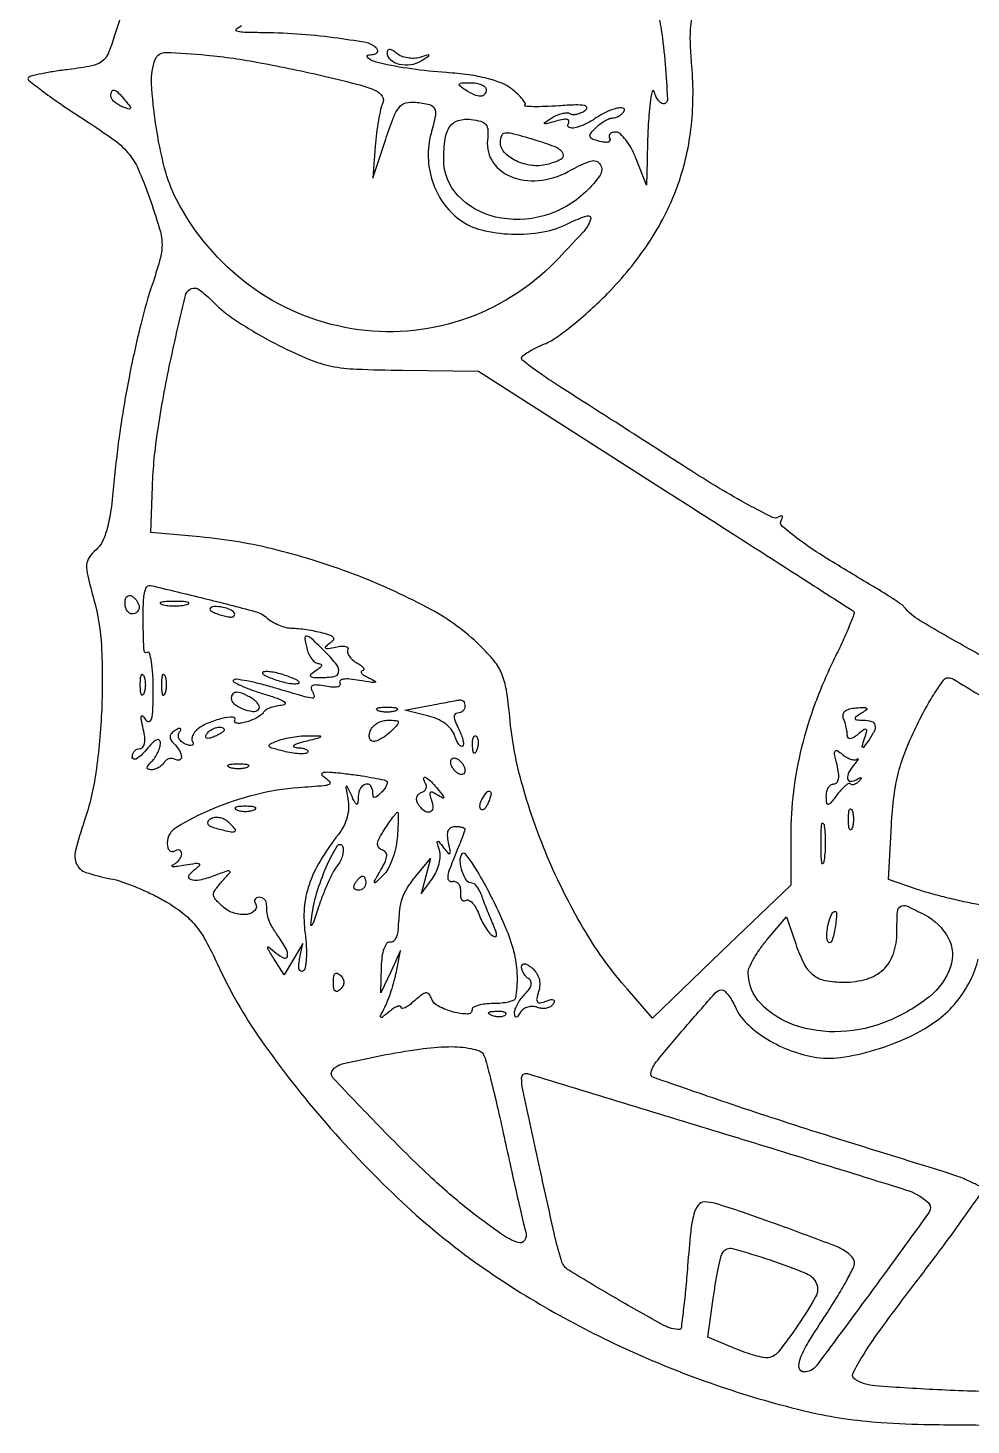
# Model space of a CAD drawing. Extents: x 22 to 640, y 38 to 1156.
# Drawn here: x 67.3 to 200.5, y 437.5 to 634.7 of the extents above; entities that cross this region are included whole.
import ezdxf

# ---------------------------------------------------------------- set-up
doc = ezdxf.new("R2010")
doc.units = 0

msp = doc.modelspace()

# ---------------------------------------------------------------- linework, layer by layer
for points in [[(83.122994, 642.34563, 0.050194), (79.478806, 633.5, -0.026665), (78.60925, 631.071195, -0.137272), (77.730372, 629.961752, -0.111582), (76.312916, 629.352818, -0.014891), (73.076119, 628.851261, 0.007847), (71.044251, 628.56566, 0.011151), (69.248987, 628.243352, 0.007377), (67.769438, 627.920727, 0.139889), (67.359444, 627.692778, 0.446716), (67.378559, 627.34458, 0.006176), (69.246919, 625.884437, 0.012378), (71.603174, 624.179923, 0.007265), (74.500702, 622.252536, -0.009982), (79.238278, 619.06391, -0.06145), (81.415117, 617.095663, -0.075291), (82.848239, 614.823116, -0.019045), (84.449442, 610.746316, -0.009351), (85.846005, 606.49596, -0.064149), (86.219093, 604.330801, -0.075914), (85.995884, 602.291506, -0.01583), (84.956168, 598.835296, 0.020473), (83.211395, 592.833941, 0.012349), (81.613975, 585.598552, 0.011977), (80.306978, 577.922103, 0.013824), (79.440151, 570.549979, -0.011097), (79.007404, 566.688136, -0.03173), (78.478149, 564.039518, -0.046741), (77.803393, 562.214157, -0.10494), (76.906186, 561.049979, 0.066183), (75.933616, 559.970931, 0.140704), (75.581194, 558.913834, 0.07014), (75.732357, 557.37352, 0.008087), (76.60832, 554, -0.054857), (77.670929, 547.441216, -0.023668), (77.70361, 538.575166, -0.023747), (76.886356, 529.631638, -0.048007), (75.244052, 522.758606, 0.020051), (74.00148, 518.60066, 0.170663), (74.169616, 516.689931, 0.210101), (75.474749, 515.520111, 0.032219), (78.931385, 514.629436, -0.035626), (80.558268, 514.198408, -0.015402), (82.65613, 513.406338, -0.01515), (84.845427, 512.423108, -0.019423), (86.792826, 511.38126, -0.033793), (89.14966, 509.776978, -0.053611), (90.89686, 508.074856, -0.046596), (92.39973, 505.86971, -0.019281), (94.025003, 502.642537, 0.045908), (100.172058, 491.899898, 0.026147), (109.398325, 480.104046, 0.02568), (120.171718, 468.935689, 0.034349), (131.086543, 460.048161, 0.025716), (141.59054, 453.414519, 0.023255), (153.072282, 447.64903, 0.023021), (165.165536, 442.919163, 0.023861), (177.5, 439.384659, 0.022049), (182.47717, 438.441522, 0.018751), (187.794931, 437.877419, 0.013045), (194.678192, 437.587477, 0.004087), (205, 437.506604, 0.00878)], [(155.916977, 637.5, -0.057881), (156.724301, 634.473032, -0.016221), (157.27515, 629.600366, -0.00804), (157.594429, 624.622529, -0.428336), (157.001071, 624, -0.172055), (156.64421, 624.126545, -0.066325), (156.278251, 624.514063, -0.055432), (155.958823, 625.080346, -0.04369), (155.740236, 625.75, 0.779311), (155.43964, 625.755595, 0.040054), (155.135878, 624.135513, 0.01462), (154.873321, 620.689481, 0.005989), (154.709927, 616), (154.629936, 612.5), (153.179272, 616.25, 0.03085), (152.519472, 617.685652, 0.040382), (151.73664, 618.898438, 0.045404), (150.950411, 619.751488, 0.185948), (150.305287, 620, 0.065573), (149.801313, 619.933621, 0.137924), (149.464683, 619.733645, 0.191262), (149.345461, 619.43746, 0.140488), (149.442363, 619.093259, -0.229534), (149.472476, 618.799989, -0.241889), (149.260764, 618.603861, -0.097949), (148.755321, 618.564727, -0.034457), (148.037212, 618.70052, -0.025861), (146.992216, 619.032369, -0.234081), (146.674485, 619.372257, -0.245828), (146.760513, 619.818942, -0.028267), (147.464404, 620.607261, -0.032695), (148.072051, 621.140243, -0.032457), (148.745422, 621.590883, -0.034249), (149.384675, 621.90475, -0.097291), (149.869554, 622, 0.083545), (150.30202, 622.072769, 0.053442), (150.764038, 622.290385, 0.052036), (151.184161, 622.610395, 0.065668), (151.492921, 622.988546, 0.517823), (151.326256, 623.38052, 0.114458), (150.449903, 623.367575, 0.049243), (148.958512, 622.838165, 0.041062), (147.5, 622, -0.039564), (145.981297, 621.121191, -0.056231), (144.50858, 620.611562, -0.151841), (143.719024, 620.675317, -0.465422), (143.573292, 621.118588, 0.145876), (143.68678, 621.53866, 0.334436), (143.494487, 621.780715, 0.110496), (142.915457, 621.800341, 0.020706), (141.875229, 621.559385, -0.002945), (140.473161, 621.181686, -0.22466), (140.250171, 621.223355, -0.525343), (140.253423, 621.362584, -0.00503), (141.25792, 622.006373, -0.037228), (141.988902, 622.392032, -0.043694), (142.731462, 622.641179, -0.048983), (143.380395, 622.731635, -0.149649), (143.805666, 622.620105, 0.136846), (144.212406, 622.502453, 0.05584), (144.79008, 622.561578, 0.049644), (145.433682, 622.769706, 0.044775), (146.047746, 623.106337, 0.313872), (146.193864, 623.481312, 0.302128), (145.893244, 623.759849, 0.048586), (144.623741, 623.84041, 0.008802), (142.26207, 623.71909, -0.007547), (140.283786, 623.612488, -0.014514), (138.69615, 623.597066, -0.012825), (137.538786, 623.649137, -0.64294), (137.478158, 623.811491, 0.341797), (137.514617, 624.097709, 0.038699), (137.11536, 624.669742, 0.034081), (136.464811, 625.361302, 0.020326), (135.605544, 626.095639, 0.071204), (134.167284, 626.927459, 0.03417), (132.13494, 627.587156, 0.027989), (129.549862, 628.083229, 0.016036), (126.389456, 628.405316, -0.017636), (121.447788, 628.924923, -0.021353), (116.864102, 629.771955, -0.092133), (115.317305, 630.442731, -0.723241), (115.45, 630.914047, 0.037086), (116.210162, 631.004311, 0.148565), (116.619458, 631.221206, 0.287573), (116.691482, 631.530921, 0.119706), (116.45, 631.907815, 0.148746), (114.995999, 632.641591, 0.010759), (110.494653, 633.324325, 0.015258), (105.283133, 633.839303, 0.014829), (100, 634.04188, -0.005937), (97.595104, 634.091293, -0.088675), (96.776433, 634.265191, -0.570511), (96.731407, 634.567819, -0.056805), (97.5, 635.058402, 0.132467)], [(207.313382, 543.189414, -0.005193), (200.161824, 547.073432, -0.007022), (193.27215, 551.036141, -0.08774), (191, 552.993212, 0.070345), (190.624341, 553.340106, 0.005295), (189.471875, 554.11938, 0.00723), (188.068511, 555.01792, 0.005434), (186.5, 555.967065, -0.005068), (180.092035, 559.838281, -0.019012), (176.191585, 562.458922, -0.023149), (173.827445, 564.354788, -0.365642), (173.68669, 565.30207, 0.046626), (173.858786, 565.649084, 0.333732), (173.810694, 565.818228, 0.269835), (173.61449, 565.842373, 0.037244), (173.234926, 565.645192, -0.261591), (172.443844, 565.612059, -0.006036), (169.001164, 567.412807, -0.011879), (164.942563, 569.724548, -0.007577), (160.330417, 572.594784, 0.000301), (155.379361, 575.776809, 0.000277), (150.286123, 579.041908, 0.000276), (145.742519, 581.947571, 0.000917), (142.75, 583.851259, -0.007325), (140.546235, 585.293183, -0.011307), (138.689063, 586.609679, -0.005818), (137.178506, 587.760165, -0.231049), (137, 588.125839, -0.240681), (137.160641, 588.440229, -0.019754), (137.952203, 588.966265, -0.02304), (138.999552, 589.539747, -0.01555), (140.241541, 590.10005, 0.055452), (141.857614, 590.990253, 0.01515), (144.188432, 592.742298, 0.015126), (146.727591, 594.90335, 0.015224), (149.125815, 597.209459, 0.046618), (154.996526, 604.449048, 0.058408), (158.92053, 612.145176, 0.059527), (160.909095, 620.417454, 0.051248), (161.039672, 629.364903, -0.011055), (160.845863, 632.310359, -0.025759), (160.863349, 634.520514, -0.028927), (161.046796, 636.077827, -0.278641)], [(201.749249, 510.921909, -0.009451), (199.457768, 511.381249, -0.006736), (196.909256, 511.978522, -0.006804), (194.493399, 512.614177, -0.014403), (192.643961, 513.185663), (188.787922, 514.5), (189.224845, 522.185325, -0.016922), (189.602204, 526.337575, -0.031888), (190.231663, 529.64214, -0.032657), (191.264556, 532.787713, -0.018728), (192.893546, 536.435325, -0.012419), (194.210512, 538.950808, -0.018607), (195.494373, 541.071627, -0.013884), (196.640015, 542.713133, -0.237759), (197.209184, 543, -0.137037), (197.994851, 542.780548, -0.000665), (205.16223, 538.42471, -0.002986)], [(201.740404, 471.164131, 0.01632), (200.310937, 471.883737, 0.02084), (198.453603, 472.651682, 0.013524), (196.25, 473.390109, -0.002334), (178.808145, 478.803881, -0.005582), (165.930244, 483.025696, -0.001568), (155.658039, 486.556723, -0.410564), (155.276968, 487.330903, -0.09242), (156.216286, 489.025788, -0.005101), (160.141914, 493.680909, -0.003013), (164.305131, 498.458265, -0.195072), (165.271439, 498.940215, -0.213207), (165.641174, 498.808268, -0.036435), (166.154158, 498.240848, -0.03418), (166.696284, 497.437936, -0.024512), (167.193144, 496.47544, 0.092353), (168.769206, 494.228633, 0.052199), (171.384045, 492.154467, 0.048243), (174.651077, 490.495403, 0.047583), (178.190501, 489.483834, 0.080404), (182.034281, 489.396096, 0.038135), (186.889186, 490.45056, 0.037223), (191.795983, 492.322841, 0.050663), (195.856105, 494.757525, 0.061496), (198.382527, 497.179266, 0.054267), (200.368625, 500.242115, 0.0588), (201.478143, 503.287417, 0.150709)], [(206.119806, 442.206549, -0.011416), (196.307191, 442.45677, -0.006775), (186.913875, 443.038739, -0.120109), (184.045727, 443.971739, -0.391244), (183.806527, 444.831513, -0.021394), (185.318194, 447.488291, -0.018383), (187.959248, 451.374959, -0.005072), (192.393633, 457.284378, 0.003267), (196.075666, 462.154468, 0.005089), (199.17813, 466.403781, 0.001686), (201.801795, 470.101495, 0.154647)]]:
    msp.add_lwpolyline(points, format="xyb")
for points in [[(109.318817, 627.862498, -0.005981), (114.153027, 626.671311, -0.044302), (116.385284, 625.876392, -0.135947), (117.314311, 625.092474, -0.260835), (117.398721, 624.150526, 0.049879), (117.091866, 623.228422, 0.012323), (116.779536, 621.662967, 0.012487), (116.509606, 619.84386, 0.012212), (116.32848, 618), (115.997151, 613.5), (117.81204, 619, -0.01189), (118.909161, 622.076949, -0.077469), (119.724187, 623.497402, -0.156599), (120.667203, 624.121423, -0.097245), (122.001692, 624.228439, -0.027015), (124.005106, 623.888918, -0.225544), (124.709057, 623.336282, -0.170001), (124.833908, 622.34101, -0.014354), (124.208304, 619.792243, 0.075886), (123.811529, 616.443044, 0.071702), (124.415974, 613.058395, 0.072548), (125.940708, 610.017105, 0.080994), (128.224781, 607.667241, 0.099019), (131.349898, 606.193842, 0.053017), (135.593637, 605.607768, 0.051792), (140.027623, 605.928425, 0.074612), (143.75, 607.18115, -0.044135), (146.241239, 608.191723, -0.619604), (146.750926, 607.653885, -0.098016), (145.637029, 605.821877, -0.007928), (141.746992, 601.708979, -0.120373), (128.533193, 593.465222, -0.120869), (113.027948, 592.259188, -0.119248), (98.565526, 598.379259, -0.11508), (88.274268, 610.5, -0.055814), (86.59699, 614.912048, -0.025293), (85.36006, 620.976663, -0.023366), (84.744749, 626.877481, -0.106293), (85.273603, 630.270614, -0.31815), (86.748116, 631.254343, -0.018029), (92.525094, 630.885491, -0.02119), (100.075652, 629.804582, -0.011268)], [(118, 631.229434, 0.223986), (118.469455, 630.234056, 0.114206), (119.734798, 629.604032, 0.094167), (121.373771, 629.527325, 0.108787), (122.835942, 630.073911, 0.002239), (123.868112, 630.748585, 0.365359), (123.903887, 630.869881, 0.380343), (123.791601, 630.921394, 0.002289), (122.623252, 630.558252, -0.067056), (121.803597, 630.415851, -0.051253), (120.894406, 630.474403, -0.052206), (120.037046, 630.712649, -0.079507), (119.373252, 631.105192, 0.033215), (118.797426, 631.521798, 0.117965), (118.368675, 631.666298, 0.258372), (118.10846, 631.551508, 0.163856)], [(81.018999, 624.477108, -0.008807), (81.707299, 623.617386, -0.27071), (81.741192, 623.355597, -0.389672), (81.541716, 623.264678, -0.012731), (80.641444, 623.584097, -0.0442), (80.013435, 623.891147, -0.05126), (79.482174, 624.291272, -0.058677), (79.117443, 624.719384, -0.148172), (79, 625.106989, -0.097466), (79.129499, 625.765008, -0.389178), (79.469452, 625.925, -0.127361), (80.053128, 625.562498, -0.017238)], [(132, 626, -0.163584), (131.775753, 625.332924, -0.234725), (131.227035, 625.060308, -0.112355), (130.301377, 625.270972, -0.031558), (129, 626, -0.023197), (128.271114, 626.520491, -0.409657), (128.237851, 626.781653, -0.220444), (128.555791, 626.949578, -0.011293), (129.75, 626.984687, -0.042523), (130.611405, 626.917196, -0.062416), (131.339063, 626.701752, -0.082215), (131.832025, 626.381177, -0.210568)], [(132.191257, 618.847849, 0.186289), (133.004229, 615.696425, 0.155019), (135.792795, 613.609859, 0.121098), (139.89197, 613.224342, 0.09688), (144.085896, 614.709812, -0.054963), (146.779174, 615.924688, -0.342488), (148.111355, 615.444435, -0.301553), (148.079481, 613.919438, -0.05008), (146.074726, 611.571592, -0.123665), (140.134408, 608.18692, -0.124542), (133.316404, 608.02316, -0.147884), (128.042534, 611.024825, -0.192248), (126, 616.140719, -0.033439), (126.19477, 619.049769, -0.117202), (126.86426, 620.7911, -0.174862), (128.065849, 621.656543, -0.098672), (129.877747, 621.804095, -0.039962), (131.249333, 621.532718, -0.159213), (131.952166, 621.061123, -0.157446), (132.245389, 620.26206, -0.038836)], [(139.13398, 618.841712, -0.02309), (141.907549, 617.869115, -0.198232), (142.827277, 616.968624, -0.399003), (142.520561, 616.140523, -0.052769), (140.593141, 615.434021, -0.092944), (138.427828, 615.302752, -0.078876), (136.224072, 615.94178, -0.090195), (134.57554, 617.11759, -0.195259), (134, 618.535184, -0.096632), (134.192063, 619.519687, -0.289133), (134.724973, 619.902191, -0.08259), (135.874697, 619.780826, -0.00528)], [(93.910054, 595.595743, 0.04784), (95.21272, 594.450909, 0.013258), (97.463278, 592.914924, 0.01326), (100.116831, 591.30315, 0.013533), (102.834368, 589.845743, 0.017284), (107.038108, 587.914597, 0.04995), (110.09912, 586.980275, 0.039042), (113.674293, 586.555024, 0.007509), (120.201645, 586.389667), (130.90329, 586.279334), (157.201645, 569.469853, -0.000143), (167.312823, 563.002866, -0.000234), (175.891469, 557.50695, -0.000023), (183.565945, 552.584732, -0.023361), (183.896973, 552.34988, -0.330573), (183.976225, 552.061849, -0.004593), (183.265665, 550.278731, -0.010693), (182.351637, 548.17445, -0.006577), (181.190389, 545.73517, 0.025048), (178.471238, 539.433866, 0.028832), (176.538517, 533.178085, 0.029789), (175.386009, 526.931076, 0.030729), (175, 520.656172), (175, 513.732541), (165.25, 504.334139), (155.5, 494.935737), (151.934108, 499.012715, -0.045065), (146.015302, 507.155172, -0.032713), (140.907082, 517.135056, -0.032768), (137.154579, 527.670498, -0.045919), (135.319268, 537.483958, 0.015174), (134.847488, 541.2859, 0.060469), (134.211576, 543.543206, 0.072791), (133.115805, 545.368277, 0.028488), (131.123328, 547.537311, 0.068971), (124.186105, 552.62852, 0.031403), (113.951777, 557.354509, 0.030601), (102.476387, 561.01314, 0.039347), (91.563256, 562.872973), (84.626511, 563.5), (84.873549, 570, -0.028269), (85.619291, 577.867117, -0.014937), (87.383981, 587.515324, -0.006291), (89.525996, 596.94537, -0.34668), (90.86423, 598, -0.148991), (91.29484, 597.868773, -0.019154), (92.083637, 597.293749, -0.021008), (92.987555, 596.516445, -0.016094)], [(83, 552.940983, -0.105429), (82.923444, 552.581949, -0.099231), (82.70625, 552.276414, -0.096318), (82.381732, 552.071618, -0.092995), (82, 552, -0.153634), (81.618621, 552.120018, -0.097988), (81.29375, 552.457961, -0.080552), (81.074545, 552.962904, -0.062283), (81, 553.559017, -0.066118), (81.073267, 554.110654, -0.138808), (81.29375, 554.478525, -0.191142), (81.620352, 554.607943, -0.139169), (82, 554.5, -0.06081), (82.382515, 554.193797, -0.051032), (82.70625, 553.7871, -0.053229), (82.926698, 553.346558, -0.089642)], [(101.078741, 551.420947, 0.050675), (101.82388, 550.87585, 0.035344), (102.758096, 550.413392, 0.035749), (103.728065, 550.094608, 0.059811), (104.578741, 549.986345, -0.023762), (105.481163, 549.937004, -0.01171), (106.6214, 549.793084, -0.011592), (107.800455, 549.588072, -0.016571), (108.834535, 549.347608, -0.020704), (109.972503, 548.991823, -0.166546), (110.394557, 548.654357, -0.32594), (110.369992, 548.270536, -0.064858), (109.834535, 547.774516, 0.031064), (109.306638, 547.347837, 0.526819), (109.333067, 547.16139, 0.160266), (109.691509, 547.109997, 0.01009), (110.75138, 547.319995, -0.029393), (111.58106, 547.451346, -0.074883), (112.187958, 547.420219, -0.186299), (112.469501, 547.240115, -0.305749), (112.480348, 546.968202, 0.198821), (112.415207, 546.567235, 0.089158), (112.631635, 546.068351, 0.067656), (113.089502, 545.548693, 0.046586), (113.728968, 545.091869, -0.026744), (114.345006, 544.687656, -0.084849), (114.686009, 544.33411, -0.273574), (114.701141, 544.097885, -0.25543), (114.5, 543.960123, 0.293675), (114.333602, 543.827848, 0.282019), (114.38125, 543.616651, 0.070106), (114.794311, 543.296631, 0.021272), (115.5, 542.932257, -0.02031), (116.334883, 542.503207, -0.682564), (116.312001, 542.343589, -0.097532), (115.803346, 542.325213, -0.004714), (114.124895, 542.609475, 0.018904), (112.761891, 542.800707, 0.057483), (111.82796, 542.788332, 0.154783), (111.390782, 542.585064, 0.359943), (111.344633, 542.25139, -0.280442), (111.346867, 541.919784, -0.204339), (111.041077, 541.697964, -0.077501), (110.340386, 541.649013, -0.02599), (109.321113, 541.789445, 0.020727), (108.15047, 541.963301, 0.108242), (107.506379, 541.892387, 0.30879), (107.290943, 541.606921, 0.151407), (107.410392, 541.144989, -0.093533), (107.699463, 540.393127, -0.492514), (107.446328, 540.112961, -0.050806), (106.3708, 540.309526, -0.001595), (102.082866, 541.568032, 0.010252), (100.024222, 542.133725, 0.015544), (98.211007, 542.532691, 0.010193), (96.714544, 542.782042, 0.236814), (96.316728, 542.650061, 0.501151), (96.354528, 542.388895, 0.018433), (97.393663, 541.872685, 0.020591), (98.845194, 541.287833, 0.011294), (100.665363, 540.686145, -0.011578), (102.481891, 540.084517, -0.049109), (103.516272, 539.596133, -0.383327), (103.606335, 539.304398, -0.279625), (103.309017, 539.104116, 0.0356), (102.430497, 538.999384, 0.038873), (101.602002, 538.772292, 0.042248), (100.933974, 538.466176, 0.126441), (100.574601, 538.120707, -0.096556), (100.228563, 537.746336, -0.03246), (99.598318, 537.344768, -0.030887), (98.826155, 536.980638, -0.030788), (98.014204, 536.713965, -0.029965), (97.272639, 536.566832, -0.080839), (96.737409, 536.580416, -0.211423), (96.49963, 536.744282, -0.283297), (96.5, 537, 0.591058), (96.257145, 537.430056, 0.056236), (94.735555, 537.24155, 0.037889), (92.738684, 536.598909, 0.069251), (91.26101, 535.742261, 0.062341), (90.82768, 535.30651, 0.074192), (90.544872, 534.800892, 0.086909), (90.450445, 534.305863, 0.143135), (90.562948, 533.898148, -0.160982), (90.629017, 533.621403, -0.312767), (90.490784, 533.454301, -0.125347), (90.118253, 533.445353, -0.035272), (89.557681, 533.616239, -0.073512), (89.01549, 533.921777, -0.103101), (88.656256, 534.343635, -0.124101), (88.534921, 534.812988, -0.140823), (88.660252, 535.259293, 0.042968), (88.859019, 535.652841, 0.395982), (88.795529, 535.815441, 0.229056), (88.560267, 535.814055, 0.02434), (88.067376, 535.541641, 0.06364), (87.551961, 535.124262, 0.171626), (87.361267, 534.700733, 0.162732), (87.474803, 534.235801, 0.055871), (87.912868, 533.687132, -0.060735), (88.676607, 532.711306, -0.118756), (88.972656, 531.775364, -0.355166), (88.688267, 531.370701, -0.210332), (88.069098, 531.457295, 0.108373), (87.665803, 531.598899, 0.099685), (87.22714, 531.565079, 0.095498), (86.820631, 531.360589, 0.090427), (86.510081, 531.016312, -0.071274), (86.185315, 530.627498, -0.05284), (85.731311, 530.298542, -0.053318), (85.223963, 530.075065, -0.077247), (84.740983, 530, -0.075167), (84.282785, 530.069274, -0.342479), (84.138158, 530.275862, -0.162677), (84.273546, 530.623203, -0.022804), (84.8, 531.2, 0.050599), (85.259332, 531.763062, 0.038103), (85.6475, 532.461918, 0.038991), (85.913186, 533.183281, 0.068846), (86, 533.810784, 0.215004), (85.832513, 534.182276, 0.302135), (85.483137, 534.230387, 0.086708), (84.877665, 533.795418, 0.020066), (84.033269, 532.860784, -0.02528), (83.274183, 532.03798, -0.067134), (82.634493, 531.560668, -0.187461), (82.231701, 531.505403, -0.339712), (82.033269, 531.75, -0.087839), (82.104726, 532.227257, -0.096923), (82.335368, 532.632812, -0.103046), (82.688201, 532.903885, -0.112908), (83.108408, 533, 0.229588), (83.521427, 533.200201, 0.125388), (83.755442, 533.726182, 0.070954), (83.779099, 534.587162, 0.028517), (83.578031, 535.75, -0.007366), (83.284731, 537.1028, -0.123413), (83.30603, 537.557454, -0.58852), (83.49196, 537.597965, -0.031644), (83.95431, 537, 0.299213), (84.395788, 536.816251, 0.295426), (84.74393, 537.148187, 0.050075), (84.933263, 538.545823, 0.007986), (84.984687, 541.309017, 0.014376), (84.927478, 543.499315, 0.027365), (84.734809, 545.250518, 0.032799), (84.456527, 546.43972, 0.492005), (84.112534, 546.56955, -0.570714), (83.688364, 546.792343, -0.008153), (83.57066, 550.290493, -0.013921), (83.607127, 553.759814, -0.073048), (83.955516, 555.629861, -0.385706), (84.638604, 556.007056, -0.002325), (92.164188, 554.194318, -0.004532), (99.341545, 552.360972, -0.11898)], [(86.25, 553.310674, 0.039571), (87.047266, 553.168469, 0.024357), (88, 553.122029, 0.024357), (88.952734, 553.168469, 0.039571), (89.75, 553.310674, 0.161593), (90.00914, 553.478988, 0.542911), (89.957813, 553.633659, 0.052887), (89.251983, 553.740287, 0.011065), (88, 553.767997, 0.011065), (86.748017, 553.740287, 0.052887), (86.042187, 553.633659, 0.542911), (85.99086, 553.478988, 0.161593)], [(93, 552.616631, 0.269441), (93.102895, 552.439552, 0.023164), (93.587905, 552.192137, 0.025605), (94.234464, 551.938235, 0.016806), (95.00138, 551.70989, 0.033809), (95.733252, 551.570513, 0.095442), (96.250238, 551.606613, 0.238295), (96.46851, 551.80112, 0.236417), (96.442363, 552.093259, 0.164455), (95.773988, 552.646277, 0.05364), (94.519337, 552.977438, 0.060354), (93.361711, 553.01255, 0.388023)], [(106.710251, 547, 0.049688), (106.994345, 546.233807, 0.058463), (107.412555, 545.583002, 0.068149), (107.894367, 545.137056, 0.15041), (108.366631, 544.984687, -0.145286), (108.6607, 544.893056, -0.347171), (108.726448, 544.689119, -0.12861), (108.50621, 544.375508, -0.032261), (108, 544, 0.018406), (107.237458, 543.466429, 0.381624), (107.187729, 543.213733, 0.250821), (107.459406, 543.049224, 0.011407), (108.583333, 543.015313, 0.042966), (110.523559, 543.167992, 0.307646), (111.169628, 543.783675, 0.226157), (110.929649, 544.798217, 0.027081), (109.348485, 546.560606, 0.005921), (107.343204, 548.518952, 0.150287), (106.666864, 548.856891, 0.512806), (106.379281, 548.570887, 0.024067)], [(83.662281, 540.75, -0.174857), (83.474999, 540.540618, -0.447206), (83.306058, 540.601562, -0.078554), (83.189089, 541.10856, -0.017491), (83.157895, 542, -0.017491), (83.189089, 542.89144, -0.078554), (83.306058, 543.398438, -0.447206), (83.474999, 543.459382, -0.174857), (83.662281, 543.25, -0.057986), (83.818615, 542.679992, -0.037979), (83.87034, 542, -0.037979), (83.818615, 541.320008, -0.057986)], [(86.157895, 542, 0.017491), (86.189089, 541.10856, 0.078554), (86.306058, 540.601562, 0.447206), (86.474999, 540.540618, 0.174857), (86.662281, 540.75, 0.057986), (86.818615, 541.320008, 0.037979), (86.87034, 542, 0.037979), (86.818615, 542.679992, 0.057986), (86.662281, 543.25, 0.174857), (86.474999, 543.459382, 0.447206), (86.306058, 543.398438, 0.078554), (86.189089, 542.89144, 0.017491)], [(101.5, 543, 0.02318), (102.375609, 542.670913, 0.018093), (103.353125, 542.393028, 0.018434), (104.284048, 542.200514, 0.04179), (105, 542.140571, 0.055166), (105.502647, 542.196198, 0.507108), (105.577294, 542.367142, 0.14515), (105.303516, 542.625069, 0.015364), (104.5, 543, 0.02318), (103.624391, 543.329087, 0.018093), (102.646875, 543.606972, 0.018434), (101.715952, 543.799486, 0.04179), (101, 543.859429, 0.055166), (100.497353, 543.803802, 0.507108), (100.422706, 543.632858, 0.14515), (100.696484, 543.374931, 0.015364)], [(96, 540.106989, 0.235013), (96.394149, 539.314736, 0.065144), (97.636677, 538.607605, 0.065054), (99.021433, 538.243137, 0.232255), (99.864168, 538.530834, 0.225803), (99.968312, 538.824088, 0.108353), (99.8402, 539.212264, 0.073844), (99.492363, 539.640593, 0.044378), (98.97104, 540.03906, 0.032058), (97.709472, 540.727967, 0.103585), (96.784321, 540.943896, 0.218031), (96.230393, 540.705454, 0.185839)], [(119.25, 538.337719, -0.057986), (118.679992, 538.181385, -0.037979), (118, 538.12966, -0.037979), (117.320008, 538.181385, -0.057986), (116.75, 538.337719, -0.174857), (116.540618, 538.525001, -0.447206), (116.601562, 538.693942, -0.078554), (117.10856, 538.810911, -0.017491), (118, 538.842105, -0.017491), (118.89144, 538.810911, -0.078554), (119.398438, 538.693942, -0.447206), (119.459382, 538.525001, -0.174857)], [(129, 539, -0.102628), (128.920843, 538.618412, -0.09872), (128.695915, 538.29375, -0.09706), (128.359936, 538.076212, -0.095561), (127.964816, 538, 0.206861), (127.607348, 537.845496, 0.201068), (127.469383, 537.476743, 0.088454), (127.608892, 536.838736, 0.024923), (128.045837, 535.914354, -0.02627), (128.437559, 535.079832, -0.036945), (128.690302, 534.297512, -0.040725), (128.791332, 533.660224, -0.218693), (128.672326, 533.338993, -0.347105), (128.435658, 533.311125, -0.095508), (128.139454, 533.582354, -0.055112), (127.825123, 534.120273, -0.027854), (127.545977, 534.85514, 0.101042), (127.066693, 535.71454, 0.058774), (126.193805, 536.516781, 0.052464), (125.035701, 537.181413, 0.045088), (123.704671, 537.631467), (120.5, 538.401933), (124, 539.069325, -0.000288), (125.395116, 539.334519, -0.000358), (126.692188, 539.579341, -0.00029), (127.781551, 539.783495, -0.002732), (128.25, 539.868359, -0.137191), (128.535583, 539.840014, -0.122304), (128.779687, 539.66758, -0.103263), (128.943595, 539.372197, -0.075342)], [(184.987392, 537.971046, 0.011691), (184.173995, 537.429742, 0.317129), (184.090983, 537.199503, 0.322072), (184.279915, 537.046884, 0.011892), (185.25, 537.015313, -0.072974), (186.417768, 536.833516, -0.271761), (186.899806, 536.305558, -0.176902), (186.773823, 535.417494, -0.033135), (185.890355, 534, -0.005045), (185.276522, 533.164591, -0.431708), (185.135823, 533.148775, -0.300341), (185.087052, 533.315783, -0.004004), (185.42856, 534.391444, 0.011338), (185.747928, 535.45101, 0.318926), (185.655224, 535.707054, 0.323798), (185.385017, 535.70156, 0.011527), (184.522892, 535.018999, -0.032766), (183.899392, 534.567049, -0.104417), (183.419476, 534.389891, -0.238541), (183.126499, 534.487886, -0.197427), (183, 534.795768, 0.036962), (182.963325, 535.291203, 0.016689), (182.845894, 535.932326, 0.016418), (182.676287, 536.603946, 0.021556), (182.475383, 537.203554, -0.130514), (182.412047, 537.794075, -0.17517), (182.667799, 538.262748, -0.117817), (183.269913, 538.583822, -0.045068), (184.212775, 538.741075, -0.009728), (185.385415, 538.806494, -0.207583), (185.70209, 538.682545, -0.455124), (185.68724, 538.457346, -0.021737)], [(118.642857, 535.5, -0.031274), (117.992134, 534.925958, -0.031738), (117.277969, 534.440625, -0.033457), (116.605037, 534.101717, -0.100248), (116.102813, 534, -0.170074), (115.754753, 534.121919, -0.150287), (115.537366, 534.440625, -0.106564), (115.494585, 534.925868, -0.060579), (115.638374, 535.5, -0.101377), (116.004789, 536.073587, -0.066805), (116.621948, 536.559375, -0.063352), (117.384409, 536.887959, -0.070207), (118.178417, 537, -0.017184), (119.298287, 536.961501, -0.30983), (119.565451, 536.75, -0.263647), (119.487062, 536.391548, -0.013635)], [(95, 535.606989, -0.2252), (94.911231, 535.419896, -0.029412), (94.544118, 535.154486, -0.029555), (94.042538, 534.875192, -0.020646), (93.448062, 534.618443, -0.036408), (92.868281, 534.443138, -0.155351), (92.512472, 534.474315, -0.32948), (92.393111, 534.674071, -0.1144), (92.507079, 535.011454, -0.115814), (93.098109, 535.603931, -0.080554), (93.973761, 535.969265, -0.115534), (94.708846, 535.972535, -0.349578)], [(106.5, 534, 0.011423), (105.313756, 533.669125, 0.097376), (104.828515, 533.410928, 0.59358), (104.863249, 533.223992, 0.063601), (105.416667, 533.118315, -0.028785), (106.115178, 533.034652, -0.069333), (106.609141, 532.873584, -0.162078), (106.818683, 532.668351, -0.325801), (106.784665, 532.451332, -0.18215), (106.405391, 532.279656, -0.028155), (105.565402, 532.272596, -0.028309), (104.528891, 532.381301, -0.021205), (103.40445, 532.613338, -0.006813), (101.712349, 533.062623, -0.194067), (101.360963, 533.333384, -0.439128), (101.448343, 533.619247, -0.018473), (102.536451, 534.09172, -0.034874), (103.467862, 534.382891, -0.018354), (104.657583, 534.619806, -0.018173), (105.899471, 534.773986, -0.026603), (107, 534.8114, -0.003434), (108.556127, 534.770812, -0.575924), (108.62148, 534.649108, -0.192904), (108.411555, 534.493653, -0.001778)], [(130.683114, 532.8125, -0.054073), (130.461564, 532.395823, -0.470617), (130.279315, 532.37858, -0.168741), (130.137993, 532.670344, -0.018894), (130.078947, 533.416667, -0.028489), (130.089945, 534.112848, -0.077125), (130.200665, 534.592839, -0.208169), (130.385309, 534.77538, -0.296942), (130.604167, 534.729167, -0.126455), (130.797407, 534.402231, -0.060344), (130.876576, 533.916927, -0.05415), (130.839148, 533.359369, -0.051402)], [(184.350343, 531.500343, -0.143318), (184.486327, 531.548831, -0.571981), (184.524736, 531.491403, -0.05264), (184.359863, 531.225372, -0.010565), (184.008333, 530.791667, 0.048945), (183.218313, 529.647841, 0.155362), (183.037268, 528.747189, 0.380453), (183.436733, 528.386941, 0.133008), (184.25, 528.601308, -0.015014), (184.728576, 528.857907, -0.226751), (184.912236, 528.860878, -0.476478), (184.942162, 528.744506, -0.025923), (184.666667, 528.410325, -0.048293), (184.320225, 528.098403, -0.077352), (183.968374, 527.914283, -0.109648), (183.667511, 527.881271, -0.207902), (183.459714, 528, 0.36128), (183.214564, 528.058873, 0.053675), (182.751917, 527.765625, 0.040255), (182.181214, 527.231129, 0.022652), (181.57485, 526.5, -0.007512), (180.658489, 525.324418, -0.185339), (180.308476, 525.120682, -0.429683), (180.092809, 525.284988, -0.022485), (180.031803, 526.25, -0.061568), (180.102198, 526.919183, -0.081111), (180.334937, 527.485937, -0.099686), (180.688216, 527.864975, -0.156725), (181.108408, 528, 0.224563), (181.520647, 528.19498, 0.132061), (181.749805, 528.701851, 0.073467), (181.762614, 529.537408, 0.028649), (181.545526, 530.674632, -0.009571), (181.20629, 532.144891, -0.166569), (181.265461, 532.625564, -0.444832), (181.550913, 532.70799, -0.034198), (182.279127, 532.183308, 0.041098), (182.865898, 531.772701, 0.052526), (183.467064, 531.50173, 0.062502), (183.994405, 531.398302, 0.175789)], [(98.25, 530.337719, -0.057986), (97.679992, 530.181385, -0.037979), (97, 530.12966, -0.037979), (96.320008, 530.181385, -0.057986), (95.75, 530.337719, -0.174857), (95.540618, 530.525001, -0.447206), (95.601562, 530.693942, -0.078554), (96.10856, 530.810911, -0.017491), (97, 530.842105, -0.017491), (97.89144, 530.810911, -0.078554), (98.398438, 530.693942, -0.447206), (98.459382, 530.525001, -0.174857)], [(129, 529.881966, -0.117858), (128.920761, 529.550471, -0.186277), (128.70625, 529.357263, -0.154201), (128.382383, 529.338175, -0.076764), (128, 529.5, -0.064269), (127.617474, 529.810561, -0.051777), (127.29375, 530.230237, -0.053414), (127.073533, 530.689814, -0.085235), (127, 531.118034, -0.117858), (127.079239, 531.449529, -0.186277), (127.29375, 531.642737, -0.154201), (127.617617, 531.661825, -0.076764), (128, 531.5, -0.064269), (128.382526, 531.189439, -0.051777), (128.70625, 530.769763, -0.053414), (128.926467, 530.310186, -0.085235)], [(117.933333, 528.378291, -0.24853), (118.014788, 528.135664, -0.069175), (117.891771, 527.739977, -0.052563), (117.605058, 527.266597, -0.033961), (117.183333, 526.783333, -0.019235), (116.576834, 526.221786, -0.182628), (116.25, 526.103521, -0.350238), (116.056409, 526.262603, -0.052339), (116, 526.8, 0.160261), (115.69652, 527.722513, 0.307919), (114.994015, 527.969235, 0.205177), (114.244072, 527.381892, 0.115894), (113.929715, 526.25, -0.012492), (113.866189, 525.275912, -0.459258), (113.705213, 525.161079, -0.219358), (113.479034, 525.341485, -0.006048), (112.914347, 526.5, 0.004213), (112.35832, 527.651456, 0.569976), (112.23187, 527.661136, 0.20043), (112.181633, 527.431616, 0.002326), (112.473415, 525.870599, -0.059232), (112.563621, 524.604231, -0.053861), (112.361459, 523.309005, -0.052001), (111.876422, 522.04483, -0.047967), (111.130179, 520.870599, 0.029415), (108.545519, 517.118223, 0.054715), (106.990396, 513.771978, 0.062302), (106.31869, 510.479965, 0.052228), (106.416825, 506.915471, -0.019382), (106.591361, 505.046678, -0.027573), (106.59008, 503.379069, -0.026595), (106.445972, 502.063166, -0.217057), (106.117856, 501.572839, -0.263624), (105.80973, 501.561107, -0.20906), (105.596348, 501.824356, -0.086286), (105.538615, 502.418775, -0.032569), (105.65593, 503.24862), (106.125342, 505.5), (104.789361, 503.272187), (103.453381, 501.044375), (102.066035, 503.272187, -0.002287), (101.185703, 504.700352, -0.217614), (101.157674, 504.93423, -0.525509), (101.295182, 504.975839, -0.004201), (102.339345, 504.127555, 0.067711), (103.477514, 503.421183, 0.506478), (103.945874, 503.687737, 0.157196), (103.736444, 504.742081, 0.025778), (102.618403, 506.527494, -0.015653), (101.747039, 507.858323, -0.050344), (101.289173, 508.811521, -0.059024), (101.069537, 509.752586, -0.027851), (101, 511, 0.105053), (100.918938, 511.381556, 0.099167), (100.688914, 511.70625, 0.09642), (100.345238, 511.923877, 0.093332), (99.940983, 512, 0.093902), (99.579271, 511.931465, 0.172183), (99.355576, 511.737031, 0.17347), (99.305453, 511.446288, 0.095482), (99.435239, 511.104785, -0.335172), (99.345739, 510.147626, -0.184399), (98.237872, 509.590361, -0.098516), (96.393466, 509.766202, -0.111487), (94.847287, 510.638204, -0.023227), (93.772491, 511.705738, -0.176684), (93.503966, 512.354228, -0.173955), (93.713843, 513.028788, -0.02237), (94.694044, 514.214416, 0.005253), (95.804217, 515.467352, 0.441737), (95.777363, 515.6951, 0.248044), (95.472534, 515.736575, 0.003069), (93.563451, 515.024124, -0.037107), (91.518291, 514.415736, -0.154024), (90.251295, 514.530951, -0.478004), (90.071637, 515.149502, -0.094248), (91.02896, 516.08475, 0.055316), (91.528118, 516.502046, 0.564217), (91.471285, 516.712783, 0.105611), (90.916642, 516.75142, 0.009006), (89.5, 516.524395, -0.010358), (88.417705, 516.35395, -0.041458), (87.748437, 516.318703, -0.418667), (87.649065, 516.425895, -0.278055), (87.75, 516.577351, 0.058472), (88.228036, 516.875301, 0.055723), (88.632812, 517.280162, 0.060171), (88.908206, 517.725569, 0.108818), (89, 518.14235, 0.121914), (88.920347, 518.464174, 0.187673), (88.70625, 518.649879, 0.151112), (88.382495, 518.663978, 0.074422), (88, 518.5, -0.170567), (87.622266, 518.417239, -0.191239), (87.29712, 518.594912, -0.120201), (87.07918, 519.042058, -0.055208), (87.011473, 519.690983, -0.261889), (88.276987, 521.908361, -0.034996), (93.258238, 524.438312, -0.037411), (99.43513, 526.520924, -0.044613), (105.5, 527.507373, 0.002153), (109.095704, 527.782535, 0.082936), (109.874979, 527.978344, 0.545173), (109.929078, 528.31173, 0.035802), (109, 529.035526, -0.256984), (108.810645, 529.401515, -0.375581), (109.042699, 529.653528, -0.050066), (110.219601, 529.662942, -0.008089), (112.5, 529.415171, -0.006552), (114.447179, 529.145716, -0.00949), (116.158542, 528.852669, -0.005659), (117.580022, 528.564687, -0.137992)], [(125.127555, 527.308042, -0.003745), (125.922679, 526.312662, -0.182817), (125.997636, 526.074474, -0.553256), (125.879243, 526.009278, -0.008799), (125.080061, 526.472086, 0.028884), (124.397971, 526.831323, 0.317345), (124.11048, 526.776753, 0.26676), (124.032316, 526.467091, 0.023074), (124.298676, 525.664045, -0.104334), (124.47274, 524.575006, -0.331222), (124.031441, 524.039362, -0.239754), (123.212214, 524.230013, -0.079655), (122.381966, 525.190983, -0.089506), (122.191174, 525.675632, -0.118409), (122.209707, 526.147978, -0.128426), (122.435691, 526.533325, -0.116321), (122.82918, 526.776393, 0.086233), (123.238012, 526.996454, 0.116487), (123.498831, 527.323618, 0.129238), (123.570056, 527.706212, 0.120726), (123.447214, 528.08541, -0.08695), (123.16975, 528.779867, -0.616808), (123.383673, 528.950071, -0.090755), (124.135998, 528.419408, -0.023494)], [(132.345077, 525.456872, -0.035865), (132.083816, 524.899181, -0.069269), (131.786868, 524.507038, -0.118528), (131.50546, 524.335123, -0.281567), (131.276326, 524.390341, -0.156651), (131.142323, 524.651151, -0.070517), (131.133355, 525.040231, -0.059701), (131.242038, 525.490157, -0.049364), (131.458881, 525.933469, -0.030391), (132.120758, 526.871774, -0.36195), (132.525317, 526.954259, -0.344086), (132.696703, 526.564815, -0.029555)], [(96.75, 524.337719, 0.057986), (97.320008, 524.181385, 0.037979), (98, 524.12966, 0.037979), (98.679992, 524.181385, 0.057986), (99.25, 524.337719, 0.174857), (99.459382, 524.525001, 0.447206), (99.398438, 524.693942, 0.078554), (98.89144, 524.810911, 0.017491), (98, 524.842105, 0.017491), (97.10856, 524.810911, 0.078554), (96.601562, 524.693942, 0.447206), (96.540618, 524.525001, 0.174857)], [(93.063908, 523.039498, 0.107671), (92.676104, 522.66489, 0.322781), (92.688717, 522.317141, 0.139336), (93.133448, 521.990693, 0.02514), (94.121795, 521.678401, 0.008811), (95.972414, 521.229138, 0.207677), (96.48929, 521.328006, 0.458713), (96.528268, 521.674216, 0.019741), (95.547584, 522.65076, 0.076648), (94.97711, 523.033393, 0.070756), (94.302091, 523.23964, 0.07435), (93.629026, 523.244237, 0.10336)], [(119.432412, 520.357409, -0.037388), (119.197748, 518.844902, -0.032694), (118.733777, 517.312653, -0.03411), (118.126848, 515.980797, -0.07834), (117.459941, 515.107409, -0.002785), (116.36377, 514.072359, -0.523061), (116.234802, 514.100211, -0.230744), (116.247307, 514.310847, -0.001684), (117.138246, 515.880653, 0.020659), (117.767871, 517.095172, 0.097373), (117.955774, 517.853724, 0.192457), (117.782877, 518.355918, 0.128441), (117.275894, 518.705356, -0.150334), (116.80459, 519.06099, -0.190368), (116.670854, 519.58539, -0.092452), (116.923428, 520.371411, -0.02119), (117.640904, 521.574702, -0.006626), (118.267737, 522.504262, -0.010282), (118.835393, 523.287569, -0.004898), (119.331334, 523.929935, -0.229806), (119.475727, 524, -0.412533), (119.567367, 523.908885, -0.004408), (119.564357, 522.929989, -0.010537), (119.525585, 521.754177, -0.006286)], [(183.662281, 521.75, -0.174857), (183.474999, 521.540618, -0.447206), (183.306058, 521.601562, -0.078554), (183.189089, 522.10856, -0.017491), (183.157895, 523, -0.017491), (183.189089, 523.89144, -0.078554), (183.306058, 524.398438, -0.447206), (183.474999, 524.459382, -0.174857), (183.662281, 524.25, -0.057986), (183.818615, 523.679992, -0.037979), (183.87034, 523, -0.037979), (183.818615, 522.320008, -0.057986)], [(129, 521.622124, -0.08813), (128.953287, 521.359159, -0.002536), (128.554795, 520.289723, -0.005056), (128.065135, 519.034219, -0.003451), (127.484408, 517.616927, 0.011663), (126.780213, 515.814484, 0.068891), (126.567886, 514.825904, 0.236775), (126.755324, 514.371186, 0.232509), (127.234408, 514.244803, -0.144133), (127.704897, 514.203615, -0.13762), (128.087961, 513.914135, -0.11063), (128.32063, 513.406507, -0.072142), (128.362905, 512.760762, 0.047646), (128.373315, 512.132135, 0.113428), (128.527216, 511.693815, 0.205225), (128.790686, 511.512632, 0.190027), (129.114777, 511.570936, -0.255509), (129.525478, 511.592831, -0.090731), (130.017691, 511.235442, -0.062354), (130.516859, 510.561165, -0.037366), (130.940189, 509.657314, 0.025522), (131.375779, 508.666925, 0.025628), (131.909465, 507.727495, 0.026485), (132.458387, 506.95995, 0.08607), (132.924844, 506.546449, 0.138494), (133.302872, 506.438425, 0.407107), (133.478828, 506.609091, 0.095496), (133.388394, 507.159006, 0.014416), (132.970182, 508.19931, -0.004952), (132.542306, 509.208056, -0.003601), (132.08557, 510.338235, -0.003637), (131.667713, 511.416898, -0.007966), (131.367024, 512.25, 0.037153), (131.080111, 512.919789, 0.046927), (130.71501, 513.485937, 0.054377), (130.330527, 513.878339, 0.173444), (129.990357, 514, -0.247069), (129.23127, 514.39948, -0.068921), (128.610162, 515.639678, -0.06578), (128.323866, 517.086898, -0.155615), (128.587265, 518.141198, -0.521702), (128.998874, 518.164068, -0.01857), (130.095925, 516.651342, -0.020241), (131.424168, 514.484127, -0.010955), (132.889348, 511.720259, -0.018147), (134.875624, 507.380738, -0.041298), (135.975885, 503.950834, -0.051351), (136.361194, 500.890689, -0.048264), (136.128948, 497.75, -0.258218), (135.895814, 497.459132, -0.038639), (135.156629, 497.220312, -0.035323), (134.158722, 497.054515, -0.023511), (133, 497, 0.02716), (131.850483, 496.937513, 0.04277), (130.88125, 496.746985, 0.052634), (130.199306, 496.470837, 0.276992), (130, 496.138672, -0.420821), (129.366464, 495.519236, -0.060221), (127.369858, 495.806309, -0.051468), (125.247085, 496.619761, -0.186002), (124.294299, 497.675452, 0.075544), (123.927752, 498.319804, 0.260953), (123.499765, 498.496864, 0.136472), (122.908237, 498.254042, 0.018695), (121.876445, 497.388184, -0.021521), (121.155449, 496.790049, -0.048371), (120.551206, 496.41723, -0.102884), (120.158176, 496.316406, -0.427772), (120, 496.467457, 0.362033), (119.855147, 496.641292, 0.131969), (119.511282, 496.613363, 0.060248), (118.975506, 496.345363, 0.026404), (118.33628, 495.872445, -0.005058), (117.312617, 495.045256, -0.378233), (117.115768, 495.055833, -0.323044), (117.079705, 495.267204, -0.004454), (117.697948, 496.5, 0.027379), (118.133711, 497.478402, 0.012616), (118.597568, 498.79375, 0.012453), (119.017036, 500.20508, 0.016872), (119.320579, 501.5), (119.917823, 504.5), (118.51538, 501.5), (117.112938, 498.5), (117.216493, 502.196658, -0.027242), (117.334054, 503.6188, -0.04796), (117.605865, 504.765227, -0.066585), (117.978814, 505.514929, -0.296973), (118.410025, 505.696658, 0.186421), (118.833165, 505.778084, 0.107421), (119.209765, 506.145268, 0.080056), (119.482532, 506.749143, 0.053442), (119.60194, 507.5, -0.013942), (119.818551, 510.242859, -0.053304), (120.180834, 511.916305, -0.064396), (120.851878, 513.311449, -0.026905), (122.084919, 515), (124.125366, 517.5), (123.470097, 515), (122.814829, 512.5), (124.407209, 514.66875, 0.051849), (124.972429, 515.63402, 0.045421), (125.357302, 516.738359, 0.047902), (125.517996, 517.810043, 0.091965), (125.405462, 518.66875, -0.004675), (125.06863, 519.741007, -0.351494), (125.131782, 519.898668, -0.364575), (125.295377, 519.867985, -0.004799), (125.992414, 519, 0.012147), (126.649663, 518.205756, 0.447692), (126.859656, 518.202953, 0.237052), (126.939766, 518.484979, 0.006752), (126.680366, 519.75, -0.04046), (126.545657, 520.74266, -0.11034), (126.661951, 521.437696, -0.167688), (127.019438, 521.847055, -0.130903), (127.59362, 522, -0.025389), (128.132551, 521.972616, -0.04026), (128.586876, 521.888999, -0.048323), (128.908965, 521.76811, -0.286247)], [(179.717581, 517.26375, -0.075924), (179.561388, 516.761725, -0.720633), (179.418418, 516.780601, -0.040183), (179.315278, 517.711719, -0.006817), (179.286014, 519.5, -0.00738), (179.307632, 521.29708, -0.030832), (179.403147, 522.374351, -0.49082), (179.549185, 522.455688, -0.248898), (179.703931, 522.26375, -0.031163), (179.839977, 521.209518, -0.015827), (179.885962, 519.872547, -0.015659), (179.846293, 518.485188, -0.022548)], [(110.998397, 516.498068, 0.052478), (110.447314, 515.671198, 0.013467), (109.738872, 514.227074, 0.013563), (109.015673, 512.526119, 0.013402), (108.382679, 510.781691, -0.002187), (107.601953, 508.469699, -0.096215), (107.348058, 508.028183, -0.741898), (107.219384, 508.08557, -0.006357), (107.44319, 509.696839, -0.038845), (108.231933, 513.090195, -0.028758), (109.602266, 516.692145, -0.034332), (110.985819, 519.288097, -0.6212), (111.706161, 519.216378, -0.098928), (111.804023, 518.619919, -0.055086), (111.69746, 517.88838, -0.051876), (111.417953, 517.142126, -0.057737)], [(115, 514, -0.105053), (114.918938, 513.618444, -0.099167), (114.688914, 513.29375, -0.09642), (114.345238, 513.076123, -0.093332), (113.940983, 513, -0.108972), (113.586039, 513.078288, -0.182303), (113.3746, 513.29375, -0.161196), (113.343488, 513.6179, -0.082592), (113.5, 514, -0.029505), (113.768994, 514.382774, -0.035638), (114.066025, 514.70625, -0.038439), (114.34829, 514.934461, -0.151918), (114.559017, 515, -0.210953), (114.727648, 514.92554, -0.081139), (114.870461, 514.70625, -0.061769), (114.967655, 514.382849, -0.042167)], [(193.928479, 509.536985, -0.150881), (197.236747, 506.285426, -0.209323), (197.572328, 502.194738, -0.143711), (194.577812, 497.967236, -0.06844), (188.782119, 494.553048, -0.086666), (182.084418, 493.035673, -0.095586), (175.509437, 493.96694, -0.118653), (170.760889, 496.993863, -0.194161), (169, 501.357533, -0.106945), (169.16796, 502.13382, -0.023786), (169.791087, 503.349304, -0.023664), (170.66218, 504.712512, -0.020898), (171.693062, 506.047072), (174.386124, 509.247594), (175.710583, 505.421985, 0.032574), (176.899609, 502.597225, 0.109615), (178.156021, 501.04956, 0.121963), (179.868089, 500.268906, 0.045036), (182.527494, 500.015313, 0.071648), (185.729745, 500.460027, 0.119225), (188.083642, 501.802699, 0.123775), (189.507737, 504.030389, 0.080799), (190, 507.056704, -0.012357), (190.072044, 509.971376, -0.244243), (190.509306, 510.720181, -0.252154), (191.363509, 510.779344, -0.013098)], [(181.195851, 507.25, -0.021502), (180.964465, 506.271785, -0.075673), (180.697819, 505.684691, -0.317691), (180.453181, 505.587489, -0.258326), (180.240193, 505.782989, -0.099529), (180.100594, 506.901362, -0.044695), (180.342744, 508.368683, -0.042667), (180.794843, 509.654237, -0.294971), (181.329943, 510, -0.406616), (181.46028, 509.873011, -0.018685), (181.452548, 509.192187, -0.022187), (181.36968, 508.304573, -0.012955)], [(111.414286, 499.014286, -0.090732), (110.990389, 498.721518, -0.311764), (110.678571, 498.778571, -0.165815), (110.481152, 499.180305, -0.032041), (110.428571, 500, -0.032041), (110.481152, 500.819695, -0.165815), (110.678571, 501.221429, -0.311764), (110.990389, 501.278482, -0.090732), (111.414286, 500.985714, -0.074369), (111.776302, 500.496362, -0.122728), (111.9, 500, -0.122728), (111.776302, 499.503638, -0.074369)], [(139.407179, 498.707545, 0.025204), (139.139074, 497.687136, 0.21597), (139.239073, 497.237563, 0.289931), (139.611968, 497.096295, 0.041062), (140.436538, 497.337274, -0.029215), (141.111059, 497.55185, -0.161269), (141.486176, 497.525471, -0.355247), (141.60227, 497.31201, -0.092516), (141.450787, 496.920372, -0.123257), (141.082846, 496.5622, -0.081386), (140.528679, 496.350914, -0.073318), (139.877382, 496.314752, -0.068984), (139.228799, 496.465696, 0.083887), (138.568036, 496.598969, 0.07772), (137.881464, 496.513752, 0.080528), (137.274988, 496.228736, 0.101686), (136.845262, 495.78387, -0.019835), (136.459291, 495.2258, -0.202672), (136.221376, 495.087638, -0.395061), (136.064422, 495.201185, -0.044789), (136.015313, 495.678571, -0.094259), (136.113887, 496.236183, -0.036056), (136.447376, 496.953816, -0.034119), (136.931857, 497.700909, -0.035484), (137.507671, 498.364814, 0.0426), (138.07176, 499.034183, 0.096443), (138.342437, 499.635757, 0.149119), (138.310107, 500.128377, 0.165391), (138.007671, 500.495259, -0.06746), (137.622193, 500.812301, -0.052332), (137.296003, 501.247476, -0.053442), (137.074268, 501.728582, -0.081451), (137, 502.181462, -0.175557), (137.120779, 502.514848, -0.257044), (137.405006, 502.625893, -0.11049), (137.878642, 502.452559, -0.030463), (138.522578, 501.981262, -0.076728), (139.107148, 501.32133, -0.077115), (139.464279, 500.516944, -0.075209), (139.566283, 499.624273, -0.067847)], [(134.729167, 495.395833, -0.126455), (134.402231, 495.202593, -0.060344), (133.916927, 495.123424, -0.05415), (133.359369, 495.160852, -0.051402), (132.8125, 495.316886, -0.054073), (132.395823, 495.538436, -0.470617), (132.37858, 495.720685, -0.168741), (132.670344, 495.862007, -0.018894), (133.416667, 495.921053, -0.028489), (134.112848, 495.910055, -0.077125), (134.592839, 495.799335, -0.208169), (134.77538, 495.614691, -0.296942)], [(131.569062, 489.888255, -0.07397), (131.926414, 489.056759, -0.002904), (132.758364, 485.831223, -0.005095), (133.684719, 481.986345, -0.003572), (134.652891, 477.638255, 0.001316), (135.610449, 473.2445, 0.001753), (136.504966, 469.2578, 0.00123), (137.274944, 465.919518, 0.017876), (137.5922, 464.75, -0.22597), (137.420552, 463.564824, -0.343688), (136.47922, 463.252447, -0.067628), (134.163648, 464.448324, -0.011627), (130.174044, 467.388021, -0.023779), (124.339893, 472.360464, -0.011357), (117.30602, 479.264586, -0.003647), (110.366193, 486.497812, -0.406038), (110.383252, 487.716586, -0.141217), (111.870024, 488.538143, -0.007626), (117.176424, 489.66357, -0.012891), (122.606325, 490.584251, -0.030556), (126.690983, 490.916192, -0.024921), (128.345948, 490.866797, -0.032015), (129.852699, 490.648806, -0.033466), (131.042279, 490.313689, -0.170556)], [(194.418628, 468.900835, -0.380825), (194.557509, 467.563475, -0.002222), (186.603053, 456.62393, -0.002699), (178.622275, 445.872264, -0.235951), (176.876784, 445, -0.357802), (176.210215, 445.547032, -0.141835), (176.318683, 446.813657, -0.045581), (177.483472, 449.174622, -0.009223), (180, 453.119311, 0.009266), (181.532044, 455.521259, 0.012428), (182.825, 457.756646, 0.009611), (183.813122, 459.65321, 0.115786), (184, 460.449394, 0.162947), (183.807444, 461.024561, 0.054677), (183.192187, 461.677945, 0.047529), (182.302397, 462.301442, 0.038876), (181.25, 462.794979, 0.002256), (173.496136, 465.680739, 0.00682), (168.17965, 467.550231, 0.007059), (164.404116, 468.761207, 0.0742), (162.803861, 469, 0.240938), (161.930255, 468.553087, 0.092475), (161.33132, 467.282991, 0.038278), (160.884289, 464.822138, 0.006277), (160.446089, 460, -0.004069), (160.147856, 456.549116, -0.006744), (159.833342, 453.64375, -0.001825), (159.520139, 451.15059, -0.377024), (159.348818, 451, -0.125937), (157.09249, 451.577467, -0.006329), (150.409365, 455.348852, -0.004921), (143.681332, 459.347768, -0.185219), (142.617555, 460.722964, -0.017802), (141.606194, 464.578844, -0.001586), (139.438959, 474.374323, -0.000686), (137.179667, 484.810476, -0.053006), (137, 486.500504, -0.50369), (137.840504, 487.123175, -0.00046), (164.960255, 478.837847, -0.001006), (191.233027, 470.726973, -0.109974)], [(178.662414, 457.437352, -0.224233), (178.525172, 455.605044, -0.020166), (176.028489, 451.58945, -0.020082), (173.216919, 447.787407, -0.22727), (171.574083, 447, -0.060455), (170.847192, 447.088211, -0.012913), (169.617923, 447.424915, -0.01332), (168.205201, 447.89278, -0.012333), (166.782244, 448.446518), (163.32024, 449.893035), (164.0662, 455.390044, -0.00782), (164.396398, 457.567177, -0.00998), (164.771992, 459.561866, -0.008148), (165.145211, 461.212461, -0.07889), (165.421378, 461.872787, -0.332356), (166.796108, 462.414682, -0.014243), (172.083777, 460.809416, -0.016448), (177.241377, 458.890884, -0.206715)]]:
    msp.add_lwpolyline(points, format="xyb", close=True)

doc.saveas('drawing.dxf')
